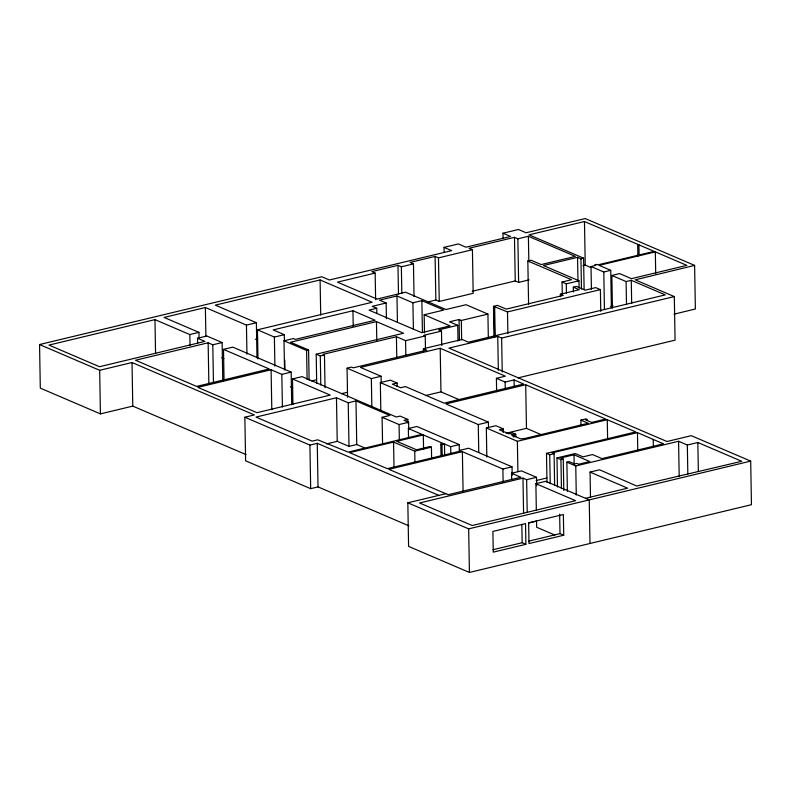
<?xml version="1.0" encoding="UTF-8"?>
<svg xmlns="http://www.w3.org/2000/svg" width="791" height="791" viewBox="0 0 791 791"><rect width="100%" height="100%" fill="white"/><g stroke="black" fill="none" stroke-linecap="round" stroke-linejoin="round"><path stroke-width="1.19" d="M673.991 314.175L695.378 308.984L694.617 265.4L635.222 279.826L674.308 296.576L675.069 340.16L517.986 377.89M246.08 454.627L132.779 406.109L100.427 413.881L40.311 388.124L39.55 344.54L321.789 276.741L329.412 280.004L451.661 250.638L444.048 247.375L444.127 252.21M444.048 247.375L458.335 243.944L465.958 247.207L510.61 236.479L502.987 233.216L503.076 238.051M502.987 233.216L518.471 229.489L526.094 232.762L585.241 218.553L694.617 265.4M199.065 338.41L198.956 332.358L189.82 334.553L154.967 319.623L48.983 345.084L99.508 366.717L204.899 341.405L197.552 338.261L197.641 343.106M256.986 357.829L256.373 322.718L246.446 325.101L205.383 307.511L164.093 317.428L198.956 332.358M257.965 358.877L257.451 329.817L372.175 302.261L320.098 279.955L215.3 305.128L256.373 322.718M414.039 296.576L413.466 263.887L401.363 266.794L397.972 265.341L371.78 271.629L375.161 273.083L375.626 299.72M427.516 302.014L435.851 300.007L439.242 301.46L473.176 293.303L472.415 249.719L438.481 257.876L435.09 256.422L410.084 262.434L413.466 263.887M528.596 304.575L527.834 260.981L531.008 260.219L541.173 264.57L575.304 256.373L528.388 236.282L517.868 238.803L514.476 237.349L469.033 248.275L472.415 249.719M591.421 289.526L591.015 266.527L595.781 265.38L594.654 264.896L596.839 264.372L597.966 264.856L654.127 251.36L584.47 221.529L529.1 234.828L583.57 258.163L584.124 289.635M375.161 273.083L337.45 282.14L376.971 299.067L405.546 292.205L445.995 309.528L466.037 304.713L487.918 314.076L488.344 338.291M197.552 338.261L206.886 336.017L222.123 342.552L222.805 381.292M424.48 332.932L424.164 314.769L443.81 310.052L421.86 300.649L412.922 302.795L396.973 295.963L379.512 300.155L386.146 303.002L386.423 318.733M222.123 342.552L212.799 344.787L208.142 342.8L135.508 360.241L196.623 386.413L269.247 368.972L223.507 349.375L224.031 379.64M39.55 344.54L99.666 370.297L132.018 362.525L254.376 414.929L244.854 417.223L245.615 460.807L310.675 488.67L318.022 486.9L408.888 525.827M284.523 369.852L284.018 340.792L293.342 338.558L295.32 339.398L375.112 320.236L352.954 310.744L273.162 329.906L284.315 334.682L284.424 340.743M386.146 303.002L372.254 306.335L376.763 308.272L376.852 313.117M583.57 258.163L580.95 258.795L577.568 257.342L543.427 265.539L578.992 280.775L579.121 288.043M376.763 308.272L369.031 310.131L421.672 332.675L450.049 325.862L424.164 314.769M255.364 339.27L257.737 338.696M223.507 349.375L232.831 347.14L291.157 372.116L291.731 404.804M257.451 329.817L274.388 337.075L284.315 334.682M472.178 291.286L515.238 280.934L518.629 282.387L529.149 279.866M582.878 265.677L585.231 265.114L590.897 267.536M612.432 308.134L611.858 275.446L619.6 273.587L631.455 278.669L686.825 265.371L655.334 251.874L599.163 265.371L610.731 270.324L611.394 307.857M316.707 383.259L316.202 354.2L403.558 333.219L376.457 321.611L290.515 342.256L308.579 349.988L309.113 380.253M562.263 294.123L562.055 282.011L571.577 279.727L527.834 260.981M591.015 266.527L603.79 271.995L610.731 270.324M562.055 282.011L566.287 283.831L578.992 280.775M284.018 340.792L306.601 350.462L308.579 349.988M494.039 336.6L493.505 306.335L497.48 305.375L506.23 309.123L563.192 295.439L560.364 294.232L560.404 296.655M573.376 292.008L573.297 287.163L576.471 286.401L585.221 290.149L595.742 287.617L600.399 289.615L600.774 311.407M493.505 306.335L507.506 311.931L600.399 289.615M560.364 294.232L579.22 289.704L573.297 287.163M487.918 314.076L461.321 320.474L459.067 319.505L449.535 321.789L457.722 325.299L457.999 341.04M425.449 348.04L425.242 335.928L405.585 340.654L396.42 336.719L323.054 354.348L324.458 354.951L325.032 387.639M611.858 275.446L626.106 281.556L631.267 280.321L665.28 294.885L468.401 342.177L462.043 339.458L423.403 348.742L423.452 351.164M316.202 354.2L320.296 355.95L324.458 354.951M291.157 372.116L281.833 374.361L271.105 369.763L197.829 387.372L256.966 412.694L330.243 395.095L292.492 378.919L292.937 404.349M457.722 325.299L438.669 329.877L441.487 331.083L441.744 345.608M441.487 331.083L423.828 335.325L425.242 335.928M292.492 378.919L302.053 376.625L396.321 417.005L400.098 416.096L407.859 419.428L407.919 423.056M347.575 397.25L347.071 368.191L351.629 367.093L353.33 367.825L426.764 350.186L423.403 348.742M610.682 306.374L613.065 305.791M496.629 391.634L496.402 378.316L505.33 376.17L440.201 348.277L360.459 367.429L381.064 376.259L381.193 383.516M311.575 380.965L316.341 379.818M674.308 296.576L501.642 338.054L497.747 336.383L448.922 348.119L666.971 441.507L691.275 435.663L750.689 461.113L751.45 504.698L469.419 572.447L408.591 546.403L407.83 502.809L445.778 493.703M347.071 368.191L371.345 378.592L381.064 376.259M380.827 410.45L380.342 382.607L390.457 380.174L397.092 383.022L397.161 386.651M341.564 393.671L347.476 392.247M397.092 383.022L392.326 384.159L400.661 387.728L405.417 386.581L444.087 403.143L523.672 384.03L514.081 379.917L505.152 382.063L496.402 378.316M382.577 443.939L382.112 417.312L389.844 415.443L355.98 400.938L348.238 402.797L336.462 397.754L256.007 417.084L312.178 441.141L317.735 439.806L348.169 452.096L421.979 434.368L408.354 428.524L408.522 438.214M425.489 395.579L440.963 391.861L460.055 400.038M580.999 424.925L580.91 420.09L585.874 418.894L587.288 419.497L585.696 419.883L591.638 422.424L605.728 419.042L525.708 384.762L445.926 403.934L488.403 422.127L488.492 426.972M407.859 419.428L404.082 420.328L408.601 422.265L408.729 429.533M244.854 417.223L309.914 445.086L317.26 443.316L438.797 495.374M382.112 417.312L399.079 424.549L408.601 422.265M326.416 443.939L337.223 441.338L348.999 446.381L356.741 444.522L364.641 447.914M408.354 428.524L416.887 426.478L459.225 444.611L459.353 451.879M431.599 458.048L431.411 447.152L414.741 451.157L393.572 442.09L349.573 452.66L387.333 468.668L460.846 451.008L459.452 450.415L468.588 448.22L512.024 466.828L512.173 475.302M441.022 456.199L440.805 444.097L443.306 443.494L423.323 434.941L396.746 441.329L416.501 449.782L429.997 446.549L431.411 447.152M380.342 382.607L478.278 424.559L488.403 422.127M486.831 457.06L486.327 428L495.848 425.716L503.195 428.86L503.254 432.489M503.195 428.86L499.418 429.76L508.88 433.814L512.647 432.904L515.752 434.239L515.791 436.662M440.805 444.097L442.001 444.611L444.493 444.008L450.692 446.658L459.225 444.611M506.23 433.211L526.47 428.346L541.123 434.625M515.752 434.239L511.134 434.783L520.735 438.896L525.353 438.352L588.267 423.234L580.91 420.09M512.024 466.828L502.898 469.023L462.379 451.671L388.875 469.33L448.151 494.711L520.883 477.24L511.55 473.245L511.658 479.297M486.327 428L517.373 441.299L607.28 419.705L635.786 431.916L546.482 453.372L546.986 482.421M546.482 453.372L549.725 454.756L554.086 453.708L554.639 485.19M557.487 486.979L556.983 457.92L575.235 453.54L583.007 456.862L592.528 454.568L601.981 458.622L663.511 443.84L637.457 432.628L552.118 452.867L554.086 453.708M567.384 491.211L566.88 462.162L569.194 461.598L574.681 463.951L576.866 463.427L578.696 464.218L589.819 461.549L574.009 454.776L560.71 457.969L563.251 459.057L563.805 490.539M556.983 457.92L560.928 459.611L563.251 459.057M511.55 473.245L521.447 470.863L536.535 477.329L536.684 485.803M536.535 477.329L526.638 479.702L522.97 478.13L419.566 502.977L472.207 525.521L575.611 500.683L535.873 483.657L536.338 510.294M566.88 462.162L575.769 465.968L678.579 441.269L687.33 445.017L697.84 442.495L741.731 461.291L636.676 486.03L599.588 469.795L590.056 472.089L590.501 497.509M536.12 480.562L546.907 477.972M535.873 483.657L545.78 481.284L589.246 499.902L589.997 543.486M585.538 498.31L627.589 488.166L590.056 472.089M407.83 502.809L468.658 528.863L750.689 461.113M528.497 523.029L536.199 521.18M493.03 549.715L522.159 542.715L525.886 544.317L525.521 523.602L492.902 531.433L493.268 552.148L525.886 544.317M528.853 541.113L559.998 533.628L563.726 535.23L563.36 514.506L528.635 522.851L528.991 543.565L563.726 535.23M290.426 386.799L292.68 387.768M221.678 357.75L223.902 358.699M554.798 535.023L536.634 527.241L536.535 521.19M697.84 442.495L698.354 471.545M687.33 445.017L687.834 474.076M678.579 441.269L679.192 476.38M655.334 251.874L655.709 273.666M653.208 439.43L653.336 446.688M638.95 244.864L639.118 254.544M637.675 244.32L637.892 256.422M637.457 432.628L637.773 450.791M631.267 280.321L631.673 303.319M626.106 281.556L626.512 304.555M607.28 419.705L607.617 439.074M603.79 271.995L604.443 309.528M584.47 221.529L585.231 265.114M580.95 258.795L581.474 289.061M577.568 257.342L577.984 281.556M575.769 465.968L576.273 495.028M574.009 454.776L574.177 464.455M566.287 283.831L566.455 293.51M560.928 459.611L561.442 488.67M559.652 514.13L559.998 533.628M549.725 454.756L550.229 483.815M528.388 236.282L528.833 261.702M525.708 384.762L526.47 428.346M526.638 479.702L527.211 512.39M522.97 478.13L523.583 513.24M517.868 238.803L518.629 282.387M521.833 524.443L522.159 542.715M514.476 237.349L515.238 280.934M517.373 441.299L517.897 471.565M514.081 379.917L514.209 387.185M513.962 434.664L514.012 437.087M513.122 434.308L513.161 436.721M507.506 311.931L507.891 333.723M505.152 382.063L505.271 389.33M501.642 338.054L502.236 371.958M502.898 469.023L503.125 482.342M497.747 336.383L498.34 370.287M494.662 306.433L495.196 336.699M494.068 306.572L494.602 336.837M478.278 424.559L478.763 452.403M468.658 528.863L469.419 572.447M461.321 320.474L461.657 339.843M462.379 451.671L463.081 491.616M459.067 319.505L459.423 340.081M450.692 446.658L450.811 453.925M444.493 444.008L444.68 454.904M442.001 444.611L442.189 455.507M440.201 348.277L440.963 391.861M438.481 257.876L439.242 301.46M435.09 256.422L435.851 300.007M421.86 300.649L422.404 332.121M423.323 434.941L423.58 449.466M412.922 302.795L413.386 329.432M414.741 451.157L414.929 462.053M405.585 340.654L405.842 355.179M401.363 266.794L401.828 293.431M397.972 265.341L398.486 294.4M396.973 295.963L397.438 322.599M399.079 424.549L399.346 440.29M396.42 336.719L396.795 358.511M393.572 442.09L394.017 467.511M376.457 321.611L376.793 340.98M371.345 378.592L371.829 406.436M355.98 400.938L356.741 444.522M352.954 310.744L353.221 326.485M348.238 402.797L348.999 446.381M336.462 397.754L337.223 441.338M320.098 279.955L320.711 315.065M320.296 355.95L320.8 385.009M317.26 443.316L318.022 486.9M309.914 445.086L310.675 488.67M306.601 350.462L307.106 379.522M284.76 360.113L284.928 369.793M281.833 374.361L282.407 407.049M274.388 337.075L274.902 366.124M271.105 369.763L271.807 409.718M246.446 325.101L246.95 354.16M212.799 344.787L213.451 382.32M208.142 342.8L208.864 383.961M205.383 307.511L205.887 336.57M189.82 334.553L190.018 345.449M154.967 319.623L155.56 353.518M132.018 362.525L132.779 406.109M99.666 370.297L100.427 413.881"/></g></svg>
